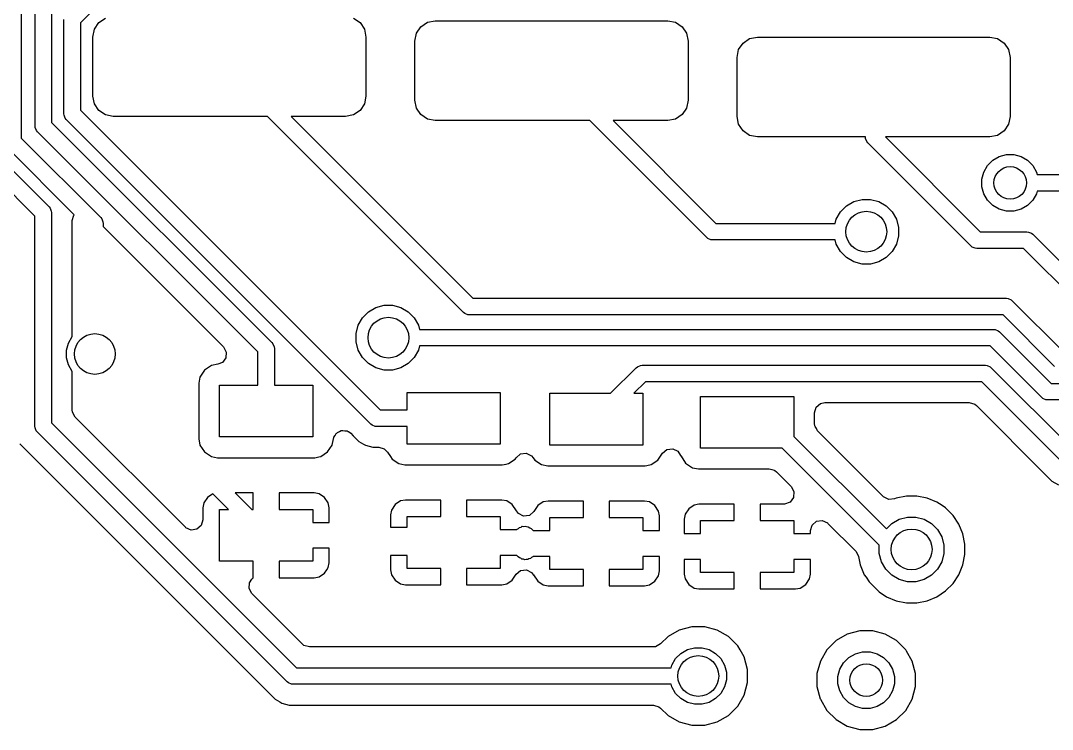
# Model space of a CAD drawing. Extents: x 3.09 to 4.62, y -6.46 to -3.15.
# Drawn here: x 3.3599 to 3.858, y -6.1784 to -5.8362 of the extents above; entities that cross this region are included whole.
import ezdxf

# ---------------------------------------------------------------- set-up
doc = ezdxf.new("R2010")
doc.units = 0
doc.header["$MEASUREMENT"] = 0
doc.layers.add('BLACK', color=7, linetype='CONTINUOUS')

msp = doc.modelspace()

# ---------------------------------------------------------------- linework, layer by layer
at = {"layer": 'BLACK', "linetype": 'CONTINUOUS'}
for p, q in [((3.36025, -5.81589), (3.36025, -5.893)), ((3.40593, -5.82019), (3.38881, -5.8373)), ((3.36691, -5.88699), (3.36691, -5.82988)), ((3.37491, -5.83154), (3.37491, -5.88534)), ((3.38081, -5.88112), (3.38081, -5.83564)), ((3.38881, -5.8373), (3.38881, -5.87947)), ((3.39551, -5.84034), (3.39764, -5.83715)), ((3.39764, -5.83715), (3.40084, -5.83502)), ((3.52057, -5.83502), (3.52377, -5.83715)), ((3.52377, -5.83715), (3.5259, -5.84034)), ((3.55315, -5.83912), (3.55635, -5.83699)), ((3.55635, -5.83699), (3.56011, -5.83624)), ((3.56011, -5.83624), (3.67232, -5.83624)), ((3.67232, -5.83624), (3.67609, -5.83699)), ((3.67609, -5.83699), (3.67928, -5.83912)), ((3.39476, -5.84411), (3.39551, -5.84034)), ((3.5259, -5.84034), (3.52665, -5.84411)), ((3.55027, -5.84608), (3.55102, -5.84231)), ((3.55102, -5.84231), (3.55315, -5.83912)), ((3.67928, -5.83912), (3.68141, -5.84231)), ((3.68141, -5.84231), (3.68216, -5.84608)), ((3.39476, -5.87265), (3.39476, -5.84411)), ((3.52665, -5.84411), (3.52665, -5.87265)), ((3.55027, -5.87462), (3.55027, -5.84608)), ((3.68216, -5.84608), (3.68216, -5.87462)), ((3.70653, -5.85019), (3.70867, -5.84699)), ((3.70867, -5.84699), (3.71186, -5.84486)), ((3.71186, -5.84486), (3.71563, -5.84411)), ((3.71563, -5.84411), (3.82783, -5.84411)), ((3.82783, -5.84411), (3.8316, -5.84486)), ((3.8316, -5.84486), (3.83479, -5.84699)), ((3.83479, -5.84699), (3.83692, -5.85019)), ((3.70578, -5.85395), (3.70653, -5.85019)), ((3.83692, -5.85019), (3.83767, -5.85395)), ((3.70578, -5.8825), (3.70578, -5.85395)), ((3.83767, -5.85395), (3.83767, -5.8825)), ((3.39551, -5.87642), (3.39476, -5.87265)), ((3.39764, -5.87961), (3.39551, -5.87642)), ((3.5259, -5.87642), (3.52377, -5.87961)), ((3.52665, -5.87265), (3.5259, -5.87642)), ((3.55102, -5.87839), (3.55027, -5.87462)), ((3.68216, -5.87462), (3.68141, -5.87839)), ((3.38089, -5.8819), (3.38081, -5.88112)), ((3.38149, -5.88334), (3.38089, -5.8819)), ((3.38881, -5.87947), (3.53353, -6.02419)), ((3.40084, -5.88175), (3.39764, -5.87961)), ((3.4046, -5.8825), (3.40084, -5.88175)), ((3.52057, -5.88175), (3.51681, -5.8825)), ((3.52377, -5.87961), (3.52057, -5.88175)), ((3.55315, -5.88158), (3.55102, -5.87839)), ((3.55635, -5.88372), (3.55315, -5.88158)), ((3.67928, -5.88158), (3.67609, -5.88372)), ((3.68141, -5.87839), (3.67928, -5.88158)), ((3.36699, -5.88777), (3.36691, -5.88699)), ((3.37491, -5.88534), (3.48125, -5.99168)), ((3.38199, -5.88395), (3.38149, -5.88334)), ((3.52905, -6.03101), (3.38199, -5.88395)), ((3.47916, -5.8825), (3.4046, -5.8825)), ((3.57378, -5.97712), (3.47916, -5.8825)), ((3.51681, -5.8825), (3.49048, -5.8825)), ((3.49048, -5.8825), (3.57827, -5.97029)), ((3.56011, -5.88446), (3.55635, -5.88372)), ((3.63467, -5.88446), (3.56011, -5.88446)), ((3.69114, -5.94093), (3.63467, -5.88446)), ((3.67232, -5.88446), (3.64599, -5.88446)), ((3.64599, -5.88446), (3.69563, -5.93411)), ((3.67609, -5.88372), (3.67232, -5.88446)), ((3.70653, -5.88626), (3.70578, -5.8825)), ((3.70867, -5.88946), (3.70653, -5.88626)), ((3.83692, -5.88626), (3.83479, -5.88946)), ((3.83767, -5.8825), (3.83692, -5.88626)), ((3.36758, -5.88922), (3.36699, -5.88777)), ((3.36808, -5.88982), (3.36758, -5.88922)), ((3.47442, -5.99616), (3.36808, -5.88982)), ((3.71186, -5.89159), (3.70867, -5.88946)), ((3.71563, -5.89234), (3.71186, -5.89159)), ((3.76773, -5.89234), (3.71563, -5.89234)), ((3.76781, -5.89312), (3.76773, -5.89234)), ((3.82783, -5.89234), (3.77739, -5.89234)), ((3.77739, -5.89234), (3.82324, -5.93819)), ((3.8316, -5.89159), (3.82783, -5.89234)), ((3.83479, -5.88946), (3.8316, -5.89159)), ((3.36025, -5.893), (3.39857, -5.93132)), ((3.7684, -5.89456), (3.76781, -5.89312)), ((3.7689, -5.89517), (3.7684, -5.89456)), ((3.81875, -5.94502), (3.7689, -5.89517)), ((3.34634, -5.89876), (3.37366, -5.92607)), ((3.38583, -5.92989), (3.35342, -5.89748)), ((3.82928, -5.90363), (3.8324, -5.90184)), ((3.8324, -5.90184), (3.83587, -5.90091)), ((3.83587, -5.90091), (3.83947, -5.90091)), ((3.83947, -5.90091), (3.84295, -5.90184)), ((3.84295, -5.90184), (3.84606, -5.90363)), ((3.36683, -5.93056), (3.33951, -5.90324)), ((3.82494, -5.90929), (3.82674, -5.90618)), ((3.82674, -5.90618), (3.82928, -5.90363)), ((3.84606, -5.90363), (3.84861, -5.90618)), ((3.84861, -5.90618), (3.8504, -5.90929)), ((3.82401, -5.91277), (3.82494, -5.90929)), ((3.8504, -5.90929), (3.85074, -5.91057)), ((3.85074, -5.91057), (3.87063, -5.91057)), ((3.82401, -5.91637), (3.82401, -5.91277)), ((3.82494, -5.91984), (3.82401, -5.91637)), ((3.82674, -5.92296), (3.82494, -5.91984)), ((3.8504, -5.91984), (3.84861, -5.92296)), ((3.85074, -5.91857), (3.8504, -5.91984)), ((3.86897, -5.91857), (3.85074, -5.91857)), ((3.37366, -5.92607), (3.37416, -5.92668)), ((3.37416, -5.92668), (3.37475, -5.92812)), ((3.75569, -5.92852), (3.7586, -5.92561)), ((3.7586, -5.92561), (3.76216, -5.92356)), ((3.76216, -5.92356), (3.76613, -5.92249)), ((3.76613, -5.92249), (3.77024, -5.92249)), ((3.77024, -5.92249), (3.77421, -5.92356)), ((3.77421, -5.92356), (3.77777, -5.92561)), ((3.77777, -5.92561), (3.78068, -5.92852)), ((3.82928, -5.9255), (3.82674, -5.92296)), ((3.8324, -5.9273), (3.82928, -5.9255)), ((3.84606, -5.9255), (3.84295, -5.9273)), ((3.84861, -5.92296), (3.84606, -5.9255)), ((3.36683, -6.03202), (3.36683, -5.93056)), ((3.37475, -5.92812), (3.37483, -5.9289)), ((3.37483, -5.9289), (3.37483, -6.03036)), ((3.38485, -5.93274), (3.38564, -5.93006)), ((3.38564, -5.93006), (3.38583, -5.92989)), ((3.39857, -5.93132), (3.39907, -5.93193)), ((3.39907, -5.93193), (3.39967, -5.93337)), ((3.75309, -5.93411), (3.75364, -5.93208)), ((3.75364, -5.93208), (3.75569, -5.92852)), ((3.78068, -5.92852), (3.78273, -5.93208)), ((3.78273, -5.93208), (3.7838, -5.93605)), ((3.83587, -5.92823), (3.8324, -5.9273)), ((3.83947, -5.92823), (3.83587, -5.92823)), ((3.84295, -5.9273), (3.83947, -5.92823)), ((3.38485, -5.98873), (3.38485, -5.93274)), ((3.39967, -5.93337), (3.39974, -5.93415)), ((3.39974, -5.93415), (3.39974, -5.93566)), ((3.39974, -5.93566), (3.45786, -5.99377)), ((3.69563, -5.93411), (3.75309, -5.93411)), ((3.7838, -5.93605), (3.7838, -5.94016)), ((3.69175, -5.94143), (3.69114, -5.94093)), ((3.69319, -5.94203), (3.69175, -5.94143)), ((3.69397, -5.94211), (3.69319, -5.94203)), ((3.75309, -5.94211), (3.69397, -5.94211)), ((3.75364, -5.94413), (3.75309, -5.94211)), ((3.7838, -5.94016), (3.78273, -5.94413)), ((3.82324, -5.93819), (3.84569, -5.93819)), ((3.84569, -5.93819), (3.84647, -5.93827)), ((3.84647, -5.93827), (3.84792, -5.93886)), ((3.84792, -5.93886), (3.84852, -5.93936)), ((3.84852, -5.93936), (3.88679, -5.97763)), ((3.75569, -5.94769), (3.75364, -5.94413)), ((3.78273, -5.94413), (3.78068, -5.94769)), ((3.81936, -5.94551), (3.81875, -5.94502)), ((3.8208, -5.94611), (3.81936, -5.94551)), ((3.82158, -5.94619), (3.8208, -5.94611)), ((3.84404, -5.94619), (3.82158, -5.94619)), ((3.8823, -5.98445), (3.84404, -5.94619)), ((3.7586, -5.9506), (3.75569, -5.94769)), ((3.76216, -5.95266), (3.7586, -5.9506)), ((3.77777, -5.9506), (3.77421, -5.95266)), ((3.78068, -5.94769), (3.77777, -5.9506)), ((3.76613, -5.95372), (3.76216, -5.95266)), ((3.77024, -5.95372), (3.76613, -5.95372)), ((3.77421, -5.95266), (3.77024, -5.95372)), ((3.57827, -5.97029), (3.83585, -5.97029)), ((3.83585, -5.97029), (3.83663, -5.97036)), ((3.83663, -5.97036), (3.83807, -5.97096)), ((3.83807, -5.97096), (3.83868, -5.97146)), ((3.83868, -5.97146), (3.86357, -5.99635)), ((3.52498, -5.9797), (3.52789, -5.97679)), ((3.52789, -5.97679), (3.53145, -5.97474)), ((3.53145, -5.97474), (3.53542, -5.97367)), ((3.53542, -5.97367), (3.53953, -5.97367)), ((3.53953, -5.97367), (3.5435, -5.97474)), ((3.5435, -5.97474), (3.54706, -5.97679)), ((3.54706, -5.97679), (3.54997, -5.9797)), ((3.52293, -5.98326), (3.52498, -5.9797)), ((3.54997, -5.9797), (3.55203, -5.98326)), ((3.57439, -5.97761), (3.57378, -5.97712)), ((3.57583, -5.97821), (3.57439, -5.97761)), ((3.57661, -5.97829), (3.57583, -5.97821)), ((3.83419, -5.97829), (3.57661, -5.97829)), ((3.85909, -6.00318), (3.83419, -5.97829)), ((3.52186, -5.98723), (3.52293, -5.98326)), ((3.55203, -5.98326), (3.55257, -5.98529)), ((3.55257, -5.98529), (3.82964, -5.98529)), ((3.82964, -5.98529), (3.83042, -5.98536)), ((3.83042, -5.98536), (3.83186, -5.98596)), ((3.83186, -5.98596), (3.83247, -5.98646)), ((3.83247, -5.98646), (3.85736, -6.01135)), ((3.38208, -5.99536), (3.38301, -5.99189)), ((3.38301, -5.99189), (3.38481, -5.98877)), ((3.38481, -5.98877), (3.38485, -5.98873)), ((3.48125, -5.99168), (3.48175, -5.99228)), ((3.52186, -5.99134), (3.52186, -5.98723)), ((3.52293, -5.99531), (3.52186, -5.99134)), ((3.38208, -5.99896), (3.38208, -5.99536)), ((3.45786, -5.99377), (3.45919, -5.99622)), ((3.45919, -5.99622), (3.459, -5.99901)), ((3.47442, -6.01222), (3.47442, -5.99616)), ((3.48175, -5.99228), (3.48234, -5.99373)), ((3.48234, -5.99373), (3.48242, -5.99451)), ((3.48242, -5.99451), (3.48242, -6.01222)), ((3.52498, -5.99887), (3.52293, -5.99531)), ((3.55203, -5.99531), (3.54997, -5.99887)), ((3.55257, -5.99329), (3.55203, -5.99531)), ((3.82798, -5.99329), (3.55257, -5.99329)), ((3.85287, -6.01818), (3.82798, -5.99329)), ((3.38301, -6.00243), (3.38208, -5.99896)), ((3.45732, -6.00125), (3.45516, -6.00208)), ((3.459, -5.99901), (3.45732, -6.00125)), ((3.52789, -6.00178), (3.52498, -5.99887)), ((3.53145, -6.00384), (3.52789, -6.00178)), ((3.54706, -6.00178), (3.5435, -6.00384)), ((3.54997, -5.99887), (3.54706, -6.00178)), ((3.38481, -6.00555), (3.38301, -6.00243)), ((3.38485, -6.00559), (3.38481, -6.00555)), ((3.38485, -6.02416), (3.38485, -6.00559)), ((3.4487, -6.005), (3.44648, -6.00831)), ((3.45201, -6.00278), (3.4487, -6.005)), ((3.45517, -6.00215), (3.45201, -6.00278)), ((3.45516, -6.00208), (3.45517, -6.00215)), ((3.53542, -6.0049), (3.53145, -6.00384)), ((3.53953, -6.0049), (3.53542, -6.0049)), ((3.5435, -6.00384), (3.53953, -6.0049)), ((3.64471, -6.01616), (3.65708, -6.00379)), ((3.65708, -6.00379), (3.65769, -6.00329)), ((3.65769, -6.00329), (3.65913, -6.00269)), ((3.65913, -6.00269), (3.65991, -6.00261)), ((3.65991, -6.00261), (3.8257, -6.00261)), ((3.8257, -6.00261), (3.82648, -6.00269)), ((3.82648, -6.00269), (3.82792, -6.00329)), ((3.82792, -6.00329), (3.82852, -6.00379)), ((3.82852, -6.00379), (3.8681, -6.04336)), ((3.44648, -6.00831), (3.4459, -6.01123)), ((3.4459, -6.01123), (3.4459, -6.03821)), ((3.66157, -6.01061), (3.65603, -6.01616)), ((3.82404, -6.01061), (3.66157, -6.01061)), ((3.86361, -6.05019), (3.82404, -6.01061)), ((3.85736, -6.01135), (3.94893, -6.01135)), ((3.45592, -6.03722), (3.45592, -6.01222)), ((3.45592, -6.01222), (3.47442, -6.01222)), ((3.48242, -6.01222), (3.50092, -6.01222)), ((3.50092, -6.01222), (3.50092, -6.03722)), ((3.54647, -6.02419), (3.54647, -6.01569)), ((3.54647, -6.01569), (3.59147, -6.01569)), ((3.59147, -6.01569), (3.59147, -6.04069)), ((3.61537, -6.04116), (3.61537, -6.01616)), ((3.61537, -6.01616), (3.64471, -6.01616)), ((3.65603, -6.01616), (3.66037, -6.01616)), ((3.66037, -6.01616), (3.66037, -6.04116)), ((3.6882, -6.04265), (3.6882, -6.01765)), ((3.6882, -6.01765), (3.7332, -6.01765)), ((3.7332, -6.01765), (3.7332, -6.037)), ((3.74401, -6.02291), (3.74612, -6.02108)), ((3.74612, -6.02108), (3.74818, -6.02063)), ((3.74818, -6.02063), (3.81783, -6.02063)), ((3.81783, -6.02063), (3.82052, -6.02142)), ((3.82052, -6.02142), (3.82134, -6.02209)), ((3.85348, -6.01868), (3.85287, -6.01818)), ((3.85492, -6.01927), (3.85348, -6.01868)), ((3.8557, -6.01935), (3.85492, -6.01927)), ((3.94727, -6.01935), (3.8557, -6.01935)), ((3.38496, -6.02521), (3.38485, -6.02416)), ((3.3863, -6.02767), (3.38496, -6.02521)), ((3.53353, -6.02419), (3.54647, -6.02419)), ((3.74322, -6.02559), (3.74401, -6.02291)), ((3.74322, -6.03079), (3.74322, -6.02559)), ((3.82134, -6.02209), (3.85522, -6.05597)), ((3.37483, -6.03036), (3.49314, -6.14867)), ((3.43945, -6.08082), (3.3863, -6.02767)), ((3.52966, -6.03151), (3.52905, -6.03101)), ((3.5311, -6.03211), (3.52966, -6.03151)), ((3.74334, -6.03185), (3.74322, -6.03079)), ((3.74339, -6.03194), (3.74334, -6.03185)), ((3.36691, -6.0328), (3.36683, -6.03202)), ((3.3675, -6.03424), (3.36691, -6.0328)), ((3.368, -6.03485), (3.3675, -6.03424)), ((3.48866, -6.1555), (3.368, -6.03485)), ((3.51119, -6.03726), (3.5118, -6.03645)), ((3.5118, -6.03645), (3.51227, -6.03555)), ((3.51227, -6.03555), (3.51263, -6.03535)), ((3.51263, -6.03535), (3.51287, -6.03502)), ((3.51287, -6.03502), (3.51382, -6.03467)), ((3.51382, -6.03467), (3.5147, -6.03416)), ((3.5147, -6.03416), (3.51511, -6.03419)), ((3.51511, -6.03419), (3.51549, -6.03404)), ((3.51549, -6.03404), (3.51648, -6.03426)), ((3.51648, -6.03426), (3.51749, -6.03431)), ((3.51749, -6.03431), (3.5179, -6.03457)), ((3.5179, -6.03457), (3.51822, -6.03464)), ((3.51822, -6.03464), (3.51935, -6.03548)), ((3.51935, -6.03548), (3.52049, -6.03662)), ((3.52049, -6.03662), (3.52049, -6.03662)), ((3.52049, -6.03662), (3.52327, -6.0394)), ((3.53188, -6.03219), (3.5311, -6.03211)), ((3.54647, -6.03219), (3.53188, -6.03219)), ((3.54647, -6.04069), (3.54647, -6.03219)), ((3.74343, -6.03219), (3.74339, -6.03194)), ((3.74409, -6.03322), (3.74343, -6.03219)), ((3.74468, -6.0343), (3.74409, -6.03322)), ((3.77638, -6.066), (3.74468, -6.0343)), ((3.35961, -6.04063), (3.48027, -6.16128)), ((3.4459, -6.03821), (3.4459, -6.03821)), ((3.4459, -6.03821), (3.44648, -6.04113)), ((3.44648, -6.04113), (3.4487, -6.04444)), ((3.50092, -6.03722), (3.45592, -6.03722)), ((3.50815, -6.04444), (3.51036, -6.04113)), ((3.51036, -6.04113), (3.51094, -6.03821)), ((3.51094, -6.03821), (3.51098, -6.03802)), ((3.51094, -6.03821), (3.51094, -6.03821)), ((3.51098, -6.03802), (3.51117, -6.03766)), ((3.51117, -6.03766), (3.51119, -6.03726)), ((3.52327, -6.0394), (3.52327, -6.0394)), ((3.52327, -6.0394), (3.52327, -6.0394)), ((3.52327, -6.0394), (3.52327, -6.0394)), ((3.52327, -6.0394), (3.52327, -6.0394)), ((3.52327, -6.0394), (3.52552, -6.0407)), ((3.52552, -6.0407), (3.52647, -6.04125)), ((3.52647, -6.04125), (3.53003, -6.0422)), ((3.59147, -6.04069), (3.54647, -6.04069)), ((3.66037, -6.04116), (3.61537, -6.04116)), ((3.7332, -6.037), (3.77787, -6.08166)), ((3.4487, -6.04444), (3.45201, -6.04666)), ((3.45201, -6.04666), (3.45201, -6.04666)), ((3.45201, -6.04666), (3.45493, -6.04724)), ((3.50385, -6.04685), (3.50483, -6.04666)), ((3.50483, -6.04666), (3.50815, -6.04444)), ((3.53003, -6.0422), (3.53279, -6.0422)), ((3.53279, -6.0422), (3.53547, -6.04299)), ((3.53547, -6.04299), (3.53691, -6.04441)), ((3.53691, -6.04441), (3.53703, -6.04459)), ((3.53703, -6.04459), (3.53703, -6.04459)), ((3.53703, -6.04459), (3.53841, -6.04666)), ((3.53841, -6.04666), (3.53925, -6.04791)), ((3.59914, -6.04725), (3.60128, -6.04545)), ((3.60128, -6.04545), (3.60406, -6.04511)), ((3.60406, -6.04511), (3.60658, -6.04631)), ((3.60658, -6.04631), (3.60739, -6.04725)), ((3.66759, -6.04838), (3.66981, -6.04507)), ((3.66981, -6.04507), (3.66983, -6.04504)), ((3.66981, -6.04507), (3.66981, -6.04507)), ((3.66983, -6.04504), (3.67197, -6.04324)), ((3.67197, -6.04324), (3.67475, -6.0429)), ((3.67475, -6.0429), (3.67727, -6.0441)), ((3.67727, -6.0441), (3.67852, -6.04613)), ((3.67852, -6.04613), (3.67858, -6.04611)), ((3.67858, -6.04611), (3.67872, -6.04646)), ((3.67872, -6.04646), (3.67874, -6.04648)), ((3.67874, -6.04648), (3.67874, -6.04651)), ((3.67874, -6.04651), (3.67877, -6.04656)), ((3.67877, -6.04656), (3.68098, -6.04988)), ((3.72755, -6.04265), (3.6882, -6.04265)), ((3.77446, -6.08956), (3.72755, -6.04265)), ((3.45493, -6.04724), (3.50191, -6.04724)), ((3.50191, -6.04724), (3.50385, -6.04685)), ((3.50191, -6.04724), (3.50191, -6.04724)), ((3.50191, -6.04724), (3.50191, -6.04724)), ((3.53925, -6.04791), (3.54256, -6.05012)), ((3.54256, -6.05012), (3.54256, -6.05012)), ((3.54256, -6.05012), (3.54549, -6.0507)), ((3.54549, -6.0507), (3.59246, -6.0507)), ((3.59246, -6.0507), (3.5944, -6.05032)), ((3.59246, -6.0507), (3.59246, -6.0507)), ((3.59246, -6.0507), (3.59246, -6.0507)), ((3.5944, -6.05032), (3.59538, -6.05012)), ((3.59538, -6.05012), (3.5987, -6.04791)), ((3.5987, -6.04791), (3.59914, -6.04725)), ((3.60739, -6.04725), (3.60815, -6.04838)), ((3.60815, -6.04838), (3.61146, -6.0506)), ((3.61146, -6.0506), (3.61146, -6.0506)), ((3.61146, -6.0506), (3.61438, -6.05118)), ((3.61438, -6.05118), (3.66136, -6.05118)), ((3.66136, -6.05118), (3.66373, -6.0507)), ((3.66136, -6.05118), (3.66136, -6.05118)), ((3.66136, -6.05118), (3.66136, -6.05118)), ((3.66373, -6.0507), (3.66428, -6.0506)), ((3.66428, -6.0506), (3.66759, -6.04838)), ((3.68098, -6.04988), (3.6843, -6.05209)), ((3.6843, -6.05209), (3.6843, -6.05209)), ((3.6843, -6.05209), (3.68722, -6.05267)), ((3.68722, -6.05267), (3.72134, -6.05267)), ((3.72134, -6.05267), (3.72252, -6.05302)), ((3.72252, -6.05302), (3.72372, -6.05328)), ((3.72372, -6.05328), (3.72392, -6.05343)), ((3.72392, -6.05343), (3.72402, -6.05346)), ((3.72402, -6.05346), (3.72485, -6.05413)), ((3.72485, -6.05413), (3.73191, -6.06119)), ((3.85522, -6.05597), (3.85783, -6.05858)), ((3.73191, -6.06119), (3.73325, -6.06364)), ((3.85783, -6.05858), (3.86103, -6.06042)), ((3.45015, -6.06645), (3.44839, -6.0691)), ((3.45276, -6.06471), (3.45015, -6.06645)), ((3.46026, -6.07222), (3.45276, -6.06471)), ((3.47217, -6.06422), (3.46358, -6.06422)), ((3.46358, -6.06422), (3.47158, -6.07222)), ((3.47217, -6.07222), (3.47217, -6.06422)), ((3.50171, -6.06422), (3.48467, -6.06422)), ((3.48467, -6.06422), (3.48467, -6.07222)), ((3.50404, -6.06468), (3.50171, -6.06422)), ((3.50669, -6.06645), (3.50404, -6.06468)), ((3.50846, -6.0691), (3.50669, -6.06645)), ((3.73305, -6.06643), (3.73137, -6.06866)), ((3.73325, -6.06364), (3.73305, -6.06643)), ((3.7765, -6.06612), (3.77638, -6.066)), ((3.779, -6.06737), (3.7765, -6.06612)), ((3.78753, -6.06576), (3.78256, -6.06675)), ((3.79261, -6.06576), (3.78753, -6.06576)), ((3.78753, -6.06576), (3.78753, -6.06576)), ((3.79759, -6.06675), (3.79261, -6.06576)), ((3.79261, -6.06576), (3.79261, -6.06576)), ((3.44839, -6.0691), (3.44792, -6.07143)), ((3.44792, -6.07143), (3.44792, -6.07731)), ((3.50892, -6.07143), (3.50846, -6.0691)), ((3.50892, -6.0749), (3.50892, -6.07143)), ((3.50892, -6.07143), (3.50892, -6.07143)), ((3.5407, -6.06992), (3.53894, -6.07256)), ((3.54335, -6.06815), (3.5407, -6.06992)), ((3.54568, -6.06769), (3.54335, -6.06815)), ((3.56272, -6.06769), (3.54568, -6.06769)), ((3.56272, -6.07569), (3.56272, -6.06769)), ((3.59226, -6.06769), (3.57522, -6.06769)), ((3.57522, -6.06769), (3.57522, -6.07569)), ((3.59459, -6.06815), (3.59226, -6.06769)), ((3.59724, -6.06992), (3.59459, -6.06815)), ((3.59928, -6.07297), (3.59724, -6.06992)), ((3.6096, -6.07039), (3.60766, -6.07329)), ((3.61225, -6.06862), (3.6096, -6.07039)), ((3.61458, -6.06816), (3.61225, -6.06862)), ((3.63162, -6.06816), (3.61458, -6.06816)), ((3.63162, -6.07616), (3.63162, -6.06816)), ((3.66116, -6.06816), (3.64412, -6.06816)), ((3.64412, -6.06816), (3.64412, -6.07616)), ((3.66349, -6.06862), (3.66116, -6.06816)), ((3.66614, -6.07039), (3.66349, -6.06862)), ((3.66791, -6.07304), (3.66614, -6.07039)), ((3.68508, -6.07012), (3.68244, -6.07189)), ((3.68742, -6.06965), (3.68508, -6.07012)), ((3.70445, -6.06965), (3.68742, -6.06965)), ((3.70445, -6.07765), (3.70445, -6.06965)), ((3.7284, -6.06965), (3.71695, -6.06965)), ((3.71695, -6.06965), (3.71695, -6.07765)), ((3.72876, -6.06964), (3.7284, -6.06965)), ((3.73137, -6.06866), (3.72876, -6.06964)), ((3.78178, -6.06707), (3.779, -6.06737)), ((3.78256, -6.06675), (3.78178, -6.06707)), ((3.78256, -6.06675), (3.78256, -6.06675)), ((3.80228, -6.0687), (3.79759, -6.06675)), ((3.80481, -6.07039), (3.80228, -6.0687)), ((3.8065, -6.07152), (3.80481, -6.07039)), ((3.81009, -6.07511), (3.8065, -6.07152)), ((3.8065, -6.07152), (3.8065, -6.07152)), ((3.45592, -6.09722), (3.45592, -6.07222)), ((3.45592, -6.07222), (3.46026, -6.07222)), ((3.47158, -6.07222), (3.47217, -6.07222)), ((3.48467, -6.07222), (3.50092, -6.07222)), ((3.50092, -6.07222), (3.50092, -6.07847)), ((3.50892, -6.07847), (3.50892, -6.0749)), ((3.53894, -6.07256), (3.53847, -6.0749)), ((3.53847, -6.0749), (3.53847, -6.08072)), ((3.54647, -6.08072), (3.54647, -6.07569)), ((3.54647, -6.07569), (3.56272, -6.07569)), ((3.57522, -6.07569), (3.59147, -6.07569)), ((3.59147, -6.07569), (3.59147, -6.08194)), ((3.59932, -6.07295), (3.59928, -6.07297)), ((3.60022, -6.07423), (3.59932, -6.07295)), ((3.60274, -6.07543), (3.60022, -6.07423)), ((3.60552, -6.07509), (3.60274, -6.07543)), ((3.60766, -6.07329), (3.60552, -6.07509)), ((3.61537, -6.08241), (3.61537, -6.07616)), ((3.61537, -6.07616), (3.63162, -6.07616)), ((3.64412, -6.07616), (3.66037, -6.07616)), ((3.66037, -6.07616), (3.66037, -6.08241)), ((3.66837, -6.07537), (3.66791, -6.07304)), ((3.66837, -6.07687), (3.66837, -6.07537)), ((3.66837, -6.07537), (3.66837, -6.07537)), ((3.68067, -6.07453), (3.6802, -6.07687)), ((3.68244, -6.07189), (3.68067, -6.07453)), ((3.78405, -6.07698), (3.78802, -6.07592)), ((3.78802, -6.07592), (3.79213, -6.07592)), ((3.79213, -6.07592), (3.7961, -6.07698)), ((3.81291, -6.07933), (3.81009, -6.07511)), ((3.81009, -6.07511), (3.81009, -6.07511)), ((3.43971, -6.08106), (3.43945, -6.08082)), ((3.44225, -6.08222), (3.43971, -6.08106)), ((3.44713, -6.07999), (3.44502, -6.08182)), ((3.44792, -6.07731), (3.44713, -6.07999)), ((3.50092, -6.07847), (3.50892, -6.07847)), ((3.53847, -6.08072), (3.54647, -6.08072)), ((3.59968, -6.08173), (3.6003, -6.08139)), ((3.6003, -6.08139), (3.6008, -6.08089)), ((3.6008, -6.08089), (3.6015, -6.08074)), ((3.6015, -6.08074), (3.60213, -6.08039)), ((3.60213, -6.08039), (3.60284, -6.08044)), ((3.60284, -6.08044), (3.60353, -6.08029)), ((3.60353, -6.08029), (3.6042, -6.08054)), ((3.6042, -6.08054), (3.60492, -6.08059)), ((3.60492, -6.08059), (3.6057, -6.08109)), ((3.6057, -6.08109), (3.60615, -6.08126)), ((3.60615, -6.08126), (3.60632, -6.08149)), ((3.60632, -6.08149), (3.60669, -6.08173)), ((3.66837, -6.08241), (3.66837, -6.07687)), ((3.6802, -6.07687), (3.6802, -6.0839)), ((3.6882, -6.0839), (3.6882, -6.07765)), ((3.6882, -6.07765), (3.70445, -6.07765)), ((3.71695, -6.07765), (3.7332, -6.07765)), ((3.7332, -6.07765), (3.7332, -6.0839)), ((3.7412, -6.08246), (3.74199, -6.07977)), ((3.74199, -6.07977), (3.7441, -6.07794)), ((3.7441, -6.07794), (3.74687, -6.07755)), ((3.74687, -6.07755), (3.74941, -6.07871)), ((3.74941, -6.07871), (3.74967, -6.07895)), ((3.74967, -6.07895), (3.76312, -6.09239)), ((3.77787, -6.08166), (3.78049, -6.07904)), ((3.78049, -6.07904), (3.78405, -6.07698)), ((3.7961, -6.07698), (3.79966, -6.07904)), ((3.79966, -6.07904), (3.80257, -6.08194)), ((3.81485, -6.08402), (3.81291, -6.07933)), ((3.44502, -6.08182), (3.44225, -6.08222)), ((3.59147, -6.08194), (3.59947, -6.08194)), ((3.59947, -6.08194), (3.59968, -6.08173)), ((3.60669, -6.08173), (3.60737, -6.08241)), ((3.60737, -6.08241), (3.61537, -6.08241)), ((3.66037, -6.08241), (3.66837, -6.08241)), ((3.6802, -6.0839), (3.6882, -6.0839)), ((3.7332, -6.0839), (3.7412, -6.0839)), ((3.7412, -6.0839), (3.7412, -6.08246)), ((3.80257, -6.08194), (3.80462, -6.0855)), ((3.80462, -6.0855), (3.80569, -6.08948)), ((3.81584, -6.08899), (3.81485, -6.08402)), ((3.50892, -6.09097), (3.50092, -6.09097)), ((3.50092, -6.09097), (3.50092, -6.09722)), ((3.50892, -6.09801), (3.50892, -6.09097)), ((3.77446, -6.09359), (3.77446, -6.08956)), ((3.80569, -6.08948), (3.80569, -6.09359)), ((3.81584, -6.09407), (3.81584, -6.08899)), ((3.54647, -6.09444), (3.53847, -6.09444)), ((3.53847, -6.09444), (3.53847, -6.10147)), ((3.54647, -6.10069), (3.54647, -6.09444)), ((3.59947, -6.09444), (3.59147, -6.09444)), ((3.59147, -6.09444), (3.59147, -6.10069)), ((3.60015, -6.09511), (3.59947, -6.09444)), ((3.6007, -6.09558), (3.60015, -6.09511)), ((3.60136, -6.09583), (3.6007, -6.09558)), ((3.60192, -6.09625), (3.60136, -6.09583)), ((3.60264, -6.0963), (3.60192, -6.09625)), ((3.60332, -6.09655), (3.60264, -6.0963)), ((3.60401, -6.0964), (3.60332, -6.09655)), ((3.60471, -6.09645), (3.60401, -6.0964)), ((3.60534, -6.09611), (3.60471, -6.09645)), ((3.60605, -6.09595), (3.60534, -6.09611)), ((3.60654, -6.09545), (3.60605, -6.09595)), ((3.60717, -6.09511), (3.60654, -6.09545)), ((3.60737, -6.09491), (3.60717, -6.09511)), ((3.61537, -6.09491), (3.60737, -6.09491)), ((3.61537, -6.10116), (3.61537, -6.09491)), ((3.66837, -6.09491), (3.66037, -6.09491)), ((3.66037, -6.09491), (3.66037, -6.10116)), ((3.66837, -6.10195), (3.66837, -6.09491)), ((3.6882, -6.0964), (3.6802, -6.0964)), ((3.6802, -6.0964), (3.6802, -6.10344)), ((3.6882, -6.10265), (3.6882, -6.0964)), ((3.7412, -6.0964), (3.7332, -6.0964)), ((3.7332, -6.0964), (3.7332, -6.10265)), ((3.7412, -6.10344), (3.7412, -6.0964)), ((3.76312, -6.09239), (3.76446, -6.09485)), ((3.76446, -6.09485), (3.76448, -6.09493)), ((3.76448, -6.09493), (3.7648, -6.09655)), ((3.7648, -6.09655), (3.76529, -6.09905)), ((3.77552, -6.09756), (3.77446, -6.09359)), ((3.80569, -6.09359), (3.80462, -6.09756)), ((3.81485, -6.09905), (3.81584, -6.09407)), ((3.47217, -6.09722), (3.45592, -6.09722)), ((3.47217, -6.10522), (3.47217, -6.09722)), ((3.50092, -6.09722), (3.48467, -6.09722)), ((3.48467, -6.09722), (3.48467, -6.10522)), ((3.50669, -6.10299), (3.5077, -6.10147)), ((3.5077, -6.10147), (3.50846, -6.10034)), ((3.50846, -6.10034), (3.50892, -6.09801)), ((3.50892, -6.09801), (3.50892, -6.09801)), ((3.53847, -6.10147), (3.53894, -6.10381)), ((3.56272, -6.10069), (3.54647, -6.10069)), ((3.56272, -6.10869), (3.56272, -6.10069)), ((3.59147, -6.10069), (3.57522, -6.10069)), ((3.57522, -6.10069), (3.57522, -6.10869)), ((3.60132, -6.10176), (3.6041, -6.10141)), ((3.6041, -6.10141), (3.60662, -6.10262)), ((3.63162, -6.10116), (3.61537, -6.10116)), ((3.63162, -6.10916), (3.63162, -6.10116)), ((3.66037, -6.10116), (3.64412, -6.10116)), ((3.64412, -6.10116), (3.64412, -6.10916)), ((3.76529, -6.09905), (3.76724, -6.10374)), ((3.77758, -6.10112), (3.77552, -6.09756)), ((3.78049, -6.10403), (3.77758, -6.10112)), ((3.80257, -6.10112), (3.79966, -6.10403)), ((3.80462, -6.09756), (3.80257, -6.10112)), ((3.81291, -6.10374), (3.81485, -6.09905)), ((3.47038, -6.10764), (3.47152, -6.10587)), ((3.47152, -6.10587), (3.47217, -6.10522)), ((3.47217, -6.10522), (3.47217, -6.10522)), ((3.48467, -6.10522), (3.50171, -6.10522)), ((3.50171, -6.10522), (3.50404, -6.10476)), ((3.50171, -6.10522), (3.50171, -6.10522)), ((3.50404, -6.10476), (3.50669, -6.10299)), ((3.53894, -6.10381), (3.5407, -6.10645)), ((3.5407, -6.10645), (3.54335, -6.10822)), ((3.59459, -6.10822), (3.59724, -6.10645)), ((3.59724, -6.10645), (3.59918, -6.10355)), ((3.59918, -6.10355), (3.60132, -6.10176)), ((3.60662, -6.10262), (3.60753, -6.1039)), ((3.60753, -6.1039), (3.60756, -6.10387)), ((3.60756, -6.10387), (3.6096, -6.10693)), ((3.66614, -6.10693), (3.66791, -6.10428)), ((3.66791, -6.10428), (3.66807, -6.10344)), ((3.66807, -6.10344), (3.66837, -6.10195)), ((3.66837, -6.10195), (3.66837, -6.10195)), ((3.6802, -6.10344), (3.68067, -6.10578)), ((3.68067, -6.10578), (3.68244, -6.10842)), ((3.70445, -6.10265), (3.6882, -6.10265)), ((3.70445, -6.11065), (3.70445, -6.10265)), ((3.7332, -6.10265), (3.71695, -6.10265)), ((3.71695, -6.10265), (3.71695, -6.11065)), ((3.73897, -6.10842), (3.74074, -6.10578)), ((3.74074, -6.10578), (3.7412, -6.10344)), ((3.7412, -6.10344), (3.7412, -6.10344)), ((3.76724, -6.10374), (3.76806, -6.10498)), ((3.76806, -6.10498), (3.76955, -6.1072)), ((3.78405, -6.10608), (3.78049, -6.10403)), ((3.78802, -6.10714), (3.78405, -6.10608)), ((3.7961, -6.10608), (3.79213, -6.10714)), ((3.79966, -6.10403), (3.7961, -6.10608)), ((3.81009, -6.10796), (3.81291, -6.10374)), ((3.47018, -6.11043), (3.47038, -6.10764)), ((3.47152, -6.11288), (3.47018, -6.11043)), ((3.54335, -6.10822), (3.54568, -6.10869)), ((3.54568, -6.10869), (3.54568, -6.10869)), ((3.54568, -6.10869), (3.56272, -6.10869)), ((3.57522, -6.10869), (3.59226, -6.10869)), ((3.59226, -6.10869), (3.59459, -6.10822)), ((3.59226, -6.10869), (3.59226, -6.10869)), ((3.6096, -6.10693), (3.61225, -6.10869)), ((3.61225, -6.10869), (3.61458, -6.10916)), ((3.61458, -6.10916), (3.61458, -6.10916)), ((3.61458, -6.10916), (3.63162, -6.10916)), ((3.64412, -6.10916), (3.66116, -6.10916)), ((3.66116, -6.10916), (3.66349, -6.10869)), ((3.66116, -6.10916), (3.66116, -6.10916)), ((3.66349, -6.10869), (3.66614, -6.10693)), ((3.68244, -6.10842), (3.68508, -6.11019)), ((3.68508, -6.11019), (3.68742, -6.11065)), ((3.68742, -6.11065), (3.68742, -6.11065)), ((3.68742, -6.11065), (3.70445, -6.11065)), ((3.71695, -6.11065), (3.73399, -6.11065)), ((3.73399, -6.11065), (3.73633, -6.11019)), ((3.73399, -6.11065), (3.73399, -6.11065)), ((3.73633, -6.11019), (3.73897, -6.10842)), ((3.76955, -6.1072), (3.7744, -6.11205)), ((3.79213, -6.10714), (3.78802, -6.10714)), ((3.8065, -6.11155), (3.81009, -6.10796)), ((3.49584, -6.1372), (3.47152, -6.11288)), ((3.7744, -6.11205), (3.77787, -6.11437)), ((3.77787, -6.11437), (3.78256, -6.11631)), ((3.78256, -6.11631), (3.78753, -6.1173)), ((3.79261, -6.1173), (3.79759, -6.11631)), ((3.79759, -6.11631), (3.80228, -6.11437)), ((3.80228, -6.11437), (3.8065, -6.11155)), ((3.78753, -6.1173), (3.78753, -6.1173)), ((3.78753, -6.1173), (3.79261, -6.1173)), ((3.79261, -6.1173), (3.79261, -6.1173)), ((3.6779, -6.1305), (3.67247, -6.13363)), ((3.68395, -6.12887), (3.6779, -6.1305)), ((3.6779, -6.1305), (3.6779, -6.1305)), ((3.69022, -6.12887), (3.68395, -6.12887)), ((3.69627, -6.1305), (3.69022, -6.12887)), ((3.7017, -6.13363), (3.69627, -6.1305)), ((3.69627, -6.1305), (3.69627, -6.1305)), ((3.69627, -6.1305), (3.69627, -6.1305)), ((3.76505, -6.13084), (3.759, -6.13246)), ((3.77132, -6.13084), (3.76505, -6.13084)), ((3.77737, -6.13246), (3.77132, -6.13084)), ((3.67247, -6.13363), (3.6689, -6.1372)), ((3.67247, -6.13363), (3.67247, -6.13363)), ((3.70613, -6.13806), (3.7017, -6.13363)), ((3.7017, -6.13363), (3.7017, -6.13363)), ((3.75357, -6.1356), (3.74914, -6.14003)), ((3.759, -6.13246), (3.75357, -6.1356)), ((3.75357, -6.1356), (3.75357, -6.1356)), ((3.759, -6.13246), (3.759, -6.13246)), ((3.7828, -6.1356), (3.77737, -6.13246)), ((3.77737, -6.13246), (3.77737, -6.13246)), ((3.77737, -6.13246), (3.77737, -6.13246)), ((3.78723, -6.14003), (3.7828, -6.1356)), ((3.7828, -6.1356), (3.7828, -6.1356)), ((3.49666, -6.13787), (3.49584, -6.1372)), ((3.49935, -6.13865), (3.49666, -6.13787)), ((3.66539, -6.13865), (3.49935, -6.13865)), ((3.66644, -6.13854), (3.66539, -6.13865)), ((3.6689, -6.1372), (3.66644, -6.13854)), ((3.67869, -6.14174), (3.68181, -6.13994)), ((3.68181, -6.13994), (3.68528, -6.13901)), ((3.68528, -6.13901), (3.68888, -6.13901)), ((3.68888, -6.13901), (3.69236, -6.13994)), ((3.69236, -6.13994), (3.69547, -6.14174)), ((3.70726, -6.14003), (3.70613, -6.13806)), ((3.70613, -6.13806), (3.70613, -6.13806)), ((3.70926, -6.14349), (3.70726, -6.14003)), ((3.74914, -6.14003), (3.74601, -6.14546)), ((3.74914, -6.14003), (3.74914, -6.14003)), ((3.76291, -6.14191), (3.76639, -6.14098)), ((3.76639, -6.14098), (3.76998, -6.14098)), ((3.76998, -6.14098), (3.77346, -6.14191)), ((3.7876, -6.14067), (3.78723, -6.14003)), ((3.78723, -6.14003), (3.78723, -6.14003)), ((3.79036, -6.14546), (3.7876, -6.14067)), ((3.67435, -6.1474), (3.67615, -6.14428)), ((3.67615, -6.14428), (3.67869, -6.14174)), ((3.69547, -6.14174), (3.69801, -6.14428)), ((3.69801, -6.14428), (3.69981, -6.1474)), ((3.71088, -6.14954), (3.70926, -6.14349)), ((3.74601, -6.14546), (3.74439, -6.15151)), ((3.74601, -6.14546), (3.74601, -6.14546)), ((3.75545, -6.14937), (3.75725, -6.14625)), ((3.75725, -6.14625), (3.7598, -6.14371)), ((3.7598, -6.14371), (3.76291, -6.14191)), ((3.77346, -6.14191), (3.77657, -6.14371)), ((3.77657, -6.14371), (3.77912, -6.14625)), ((3.77912, -6.14625), (3.78092, -6.14937)), ((3.79198, -6.15151), (3.79036, -6.14546)), ((3.49314, -6.14867), (3.67401, -6.14867)), ((3.67401, -6.14867), (3.67435, -6.1474)), ((3.69981, -6.1474), (3.70074, -6.15087)), ((3.70074, -6.15087), (3.70074, -6.15447)), ((3.71088, -6.15151), (3.71088, -6.14954)), ((3.75452, -6.15284), (3.75545, -6.14937)), ((3.78092, -6.14937), (3.78185, -6.15284)), ((3.48926, -6.156), (3.48866, -6.1555)), ((3.4907, -6.1566), (3.48926, -6.156)), ((3.70074, -6.15447), (3.69981, -6.15795)), ((3.70926, -6.16186), (3.71088, -6.15581)), ((3.71088, -6.15581), (3.71088, -6.15151)), ((3.74439, -6.15151), (3.74439, -6.15777)), ((3.75452, -6.15644), (3.75452, -6.15284)), ((3.78185, -6.15284), (3.78185, -6.15644)), ((3.79198, -6.15777), (3.79198, -6.15151)), ((3.48027, -6.16128), (3.48288, -6.16389)), ((3.49148, -6.15667), (3.4907, -6.1566)), ((3.67401, -6.15667), (3.49148, -6.15667)), ((3.67435, -6.15795), (3.67401, -6.15667)), ((3.67615, -6.16106), (3.67435, -6.15795)), ((3.67869, -6.16361), (3.67615, -6.16106)), ((3.69801, -6.16106), (3.69547, -6.16361)), ((3.69981, -6.15795), (3.69801, -6.16106)), ((3.74439, -6.15777), (3.74599, -6.16377)), ((3.75545, -6.15991), (3.75452, -6.15644)), ((3.75725, -6.16303), (3.75545, -6.15991)), ((3.78092, -6.15991), (3.77912, -6.16303)), ((3.78185, -6.15644), (3.78092, -6.15991)), ((3.79036, -6.16383), (3.79198, -6.15777)), ((3.48288, -6.16389), (3.48288, -6.16389)), ((3.48288, -6.16389), (3.48288, -6.16389)), ((3.48288, -6.16389), (3.48512, -6.16519)), ((3.48512, -6.16519), (3.48607, -6.16574)), ((3.48607, -6.16574), (3.48964, -6.16669)), ((3.68181, -6.1654), (3.67869, -6.16361)), ((3.68528, -6.16633), (3.68181, -6.1654)), ((3.69236, -6.1654), (3.68888, -6.16633)), ((3.69547, -6.16361), (3.69236, -6.1654)), ((3.70613, -6.16729), (3.70926, -6.16186)), ((3.74599, -6.16377), (3.74601, -6.16383)), ((3.74601, -6.16383), (3.74601, -6.16383)), ((3.74601, -6.16383), (3.74914, -6.16925)), ((3.7598, -6.16557), (3.75725, -6.16303)), ((3.76291, -6.16737), (3.7598, -6.16557)), ((3.77657, -6.16557), (3.77346, -6.16737)), ((3.77912, -6.16303), (3.77657, -6.16557)), ((3.78723, -6.16925), (3.79036, -6.16383)), ((3.48964, -6.16669), (3.66539, -6.16669)), ((3.66539, -6.16669), (3.66807, -6.16748)), ((3.66807, -6.16748), (3.6689, -6.16815)), ((3.6689, -6.16815), (3.67247, -6.17172)), ((3.68888, -6.16633), (3.68528, -6.16633)), ((3.7017, -6.17172), (3.70613, -6.16729)), ((3.74914, -6.16925), (3.74914, -6.16926)), ((3.74914, -6.16926), (3.75357, -6.17369)), ((3.76639, -6.1683), (3.76291, -6.16737)), ((3.76998, -6.1683), (3.76639, -6.1683)), ((3.77346, -6.16737), (3.76998, -6.1683)), ((3.7828, -6.17369), (3.78723, -6.16925)), ((3.67247, -6.17172), (3.67247, -6.17172)), ((3.67247, -6.17172), (3.67247, -6.17172)), ((3.67247, -6.17172), (3.6779, -6.17485)), ((3.6779, -6.17485), (3.68395, -6.17647)), ((3.69022, -6.17647), (3.69627, -6.17485)), ((3.69627, -6.17485), (3.7017, -6.17172)), ((3.75357, -6.17369), (3.75357, -6.17369)), ((3.75357, -6.17369), (3.75357, -6.17369)), ((3.75357, -6.17369), (3.759, -6.17682)), ((3.77737, -6.17682), (3.7828, -6.17369)), ((3.68395, -6.17647), (3.68395, -6.17647)), ((3.68395, -6.17647), (3.69022, -6.17647)), ((3.69022, -6.17647), (3.69022, -6.17647)), ((3.759, -6.17682), (3.76505, -6.17844)), ((3.76505, -6.17844), (3.76505, -6.17844)), ((3.76505, -6.17844), (3.77132, -6.17844)), ((3.77132, -6.17844), (3.77737, -6.17682)), ((3.77132, -6.17844), (3.77132, -6.17844))]:
    msp.add_line(p, q, dxfattribs=at)
at = {"layer": 'BLACK'}
for centre, radius in [((3.83767, -5.91457), 0.00787), ((3.76819, -5.93811), 0.00984), ((3.53748, -5.98929), 0.00984), ((3.39574, -5.99716), 0.00984), ((3.79007, -6.09153), 0.00984), ((3.68708, -6.15267), 0.00984), ((3.76819, -6.15464), 0.00787)]:
    msp.add_circle(centre, radius, dxfattribs=at)

doc.saveas('drawing.dxf')
